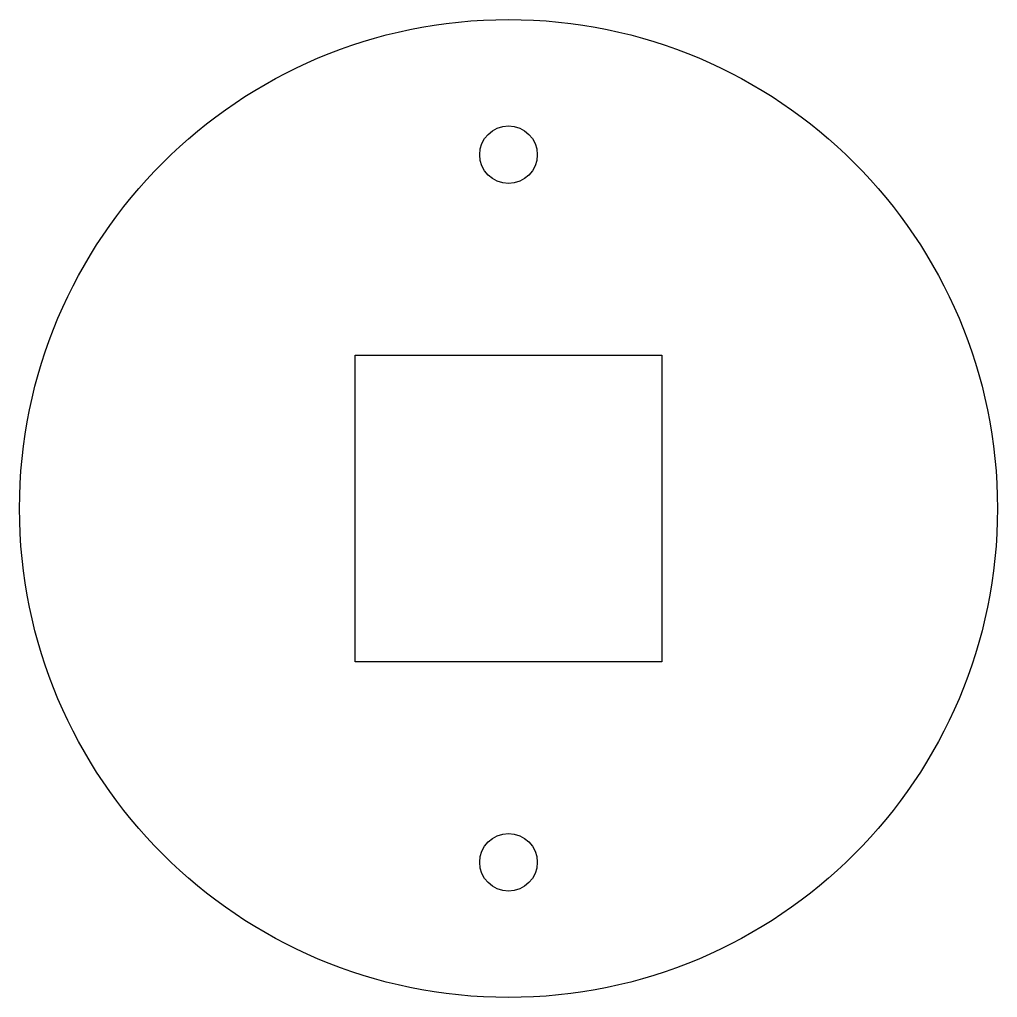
# Model space of a CAD drawing. Header units: millimetres. Extents: x -25.5 to 25.5, y -25.5 to 25.5.
import ezdxf

# ---------------------------------------------------------------- set-up
doc = ezdxf.new("R2010")
doc.units = ezdxf.units.MM

msp = doc.modelspace()

# ---------------------------------------------------------------- linework, layer by layer
msp.add_lwpolyline([(8, 8), (8, -8), (-8, -8), (-8, 8)], close=True)
for centre, radius in [((0, 0), 25.5), ((0, 18.45), 1.5), ((0, -18.45), 1.5)]:
    msp.add_circle(centre, radius)

doc.saveas('drawing.dxf')
